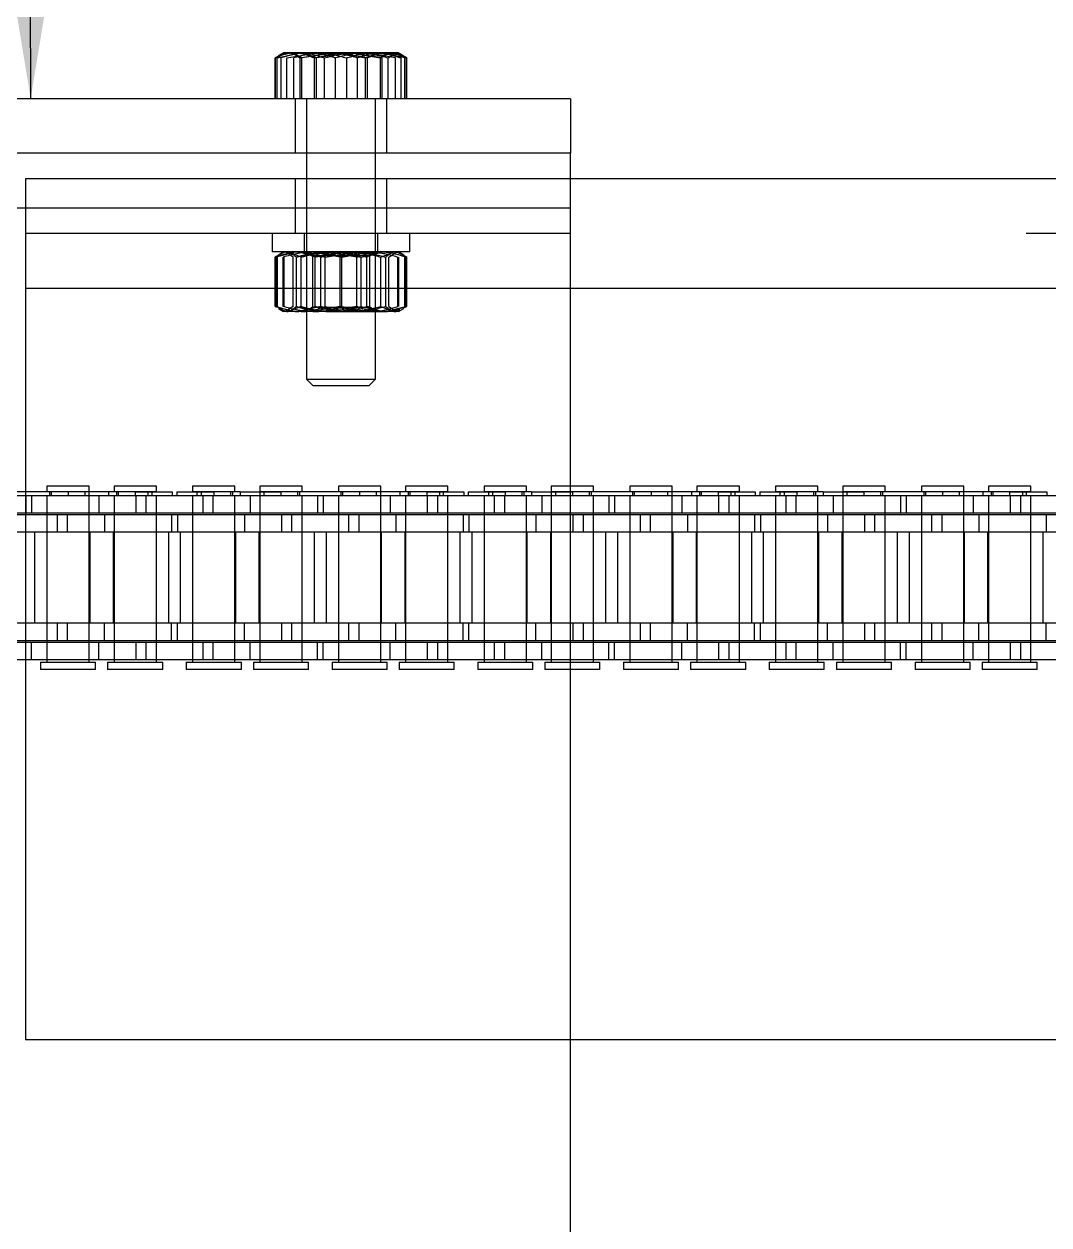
# Model space of a CAD drawing. Header units: metres. Extents: x 0 to 21025, y 0 to 14850.
# Drawn here: x 5540.4 to 5629.7, y 9245 to 9349.7 of the extents above; entities that cross this region are included whole.
import ezdxf

# ---------------------------------------------------------------- set-up
doc = ezdxf.new("R2010")
doc.units = ezdxf.units.M
doc.header["$LTSCALE"] = 25
doc.linetypes.add('HIDDEN2', pattern=[4.7625, 3.175, -1.5875])
for name, color, linetype in [('SDM', 7, 'Continuous'), ('SL4', 4, 'Continuous'), ('ST1', 7, 'HIDDEN2')]:
    doc.layers.add(name, color=color, linetype=linetype)
doc.styles.add('ROMANS', font='ROMANS.SHX')
doc.dimstyles.new('25___1-25', dxfattribs={"dimscale": 25, "dimtxt": 2.5, "dimasz": 2, "dimexe": 1.5, "dimexo": 1, "dimgap": 0.5, "dimtad": 1, "dimzin": 12, "dimtxsty": 'ROMANS', "dimcen": 0, "dimclrd": 256, "dimclre": 256, "dimclrt": 3, "dimazin": 3, "dimtfac": 1, "dimtmove": 0, "dimatfit": 0, "dimfxl": 1, "dimlwd": -1, "dimlwe": -1, "dimarcsym": 0})

msp = doc.modelspace()

# ---------------------------------------------------------------- linework, layer by layer
at = {"layer": 'SL4'}
for p, q in [((5562.45, 9346.699), (5564.507, 9347.146)), ((5562.811, 9347.029), (5562.59, 9346.901)), ((5563.014, 9347.146), (5562.811, 9347.029)), ((5564.507, 9347.146), (5563.014, 9347.146)), ((5569.347, 9347.146), (5564.507, 9347.146)), ((5572.854, 9347.146), (5569.347, 9347.146)), ((5572.13, 9346.699), (5572.854, 9347.146)), ((5573.014, 9347.146), (5572.854, 9347.146)), ((5573.217, 9347.029), (5573.014, 9347.146)), ((5562.277, 9343.146), (5562.277, 9346.699)), ((5562.3, 9343.146), (5562.3, 9346.699)), ((5562.849, 9346.963), (5562.45, 9346.699)), ((5562.45, 9343.146), (5562.45, 9346.699)), ((5566.565, 9343.146), (5566.565, 9346.699)), ((5572.13, 9343.146), (5572.13, 9346.699)), ((5573.579, 9343.146), (5573.579, 9346.699)), ((5573.728, 9343.146), (5573.728, 9346.699)), ((5573.751, 9343.146), (5573.751, 9346.699)), ((5588.014, 9343.146), (5488.014, 9343.146)), ((5588.014, 9343.146), (5588.014, 9338.384)), ((5588.014, 9338.384), (5488.014, 9338.384)), ((5565.014, 9338.384), (5565.014, 9336.149)), ((5571.014, 9336.149), (5571.014, 9338.384)), ((5588.014, 9336.149), (5588.014, 9338.384)), ((6490.517, 9336.149), (5540.514, 9336.149)), ((5540.514, 9336.149), (5540.514, 9326.624)), ((5535.514, 9333.621), (5540.514, 9333.621)), ((5540.514, 9326.624), (5540.514, 9261.149)), ((5540.514, 9326.624), (6330.277, 9326.624)), ((5540.552, 9308.541), (5535.532, 9308.541)), ((5540.514, 9308.873), (5537.377, 9308.873)), ((5540.552, 9307.021), (5535.514, 9307.021)), ((5540.514, 9306.869), (5535.514, 9306.869)), ((5540.514, 9305.349), (5535.514, 9305.349)), ((5540.514, 9297.419), (5535.514, 9297.419)), ((5540.514, 9295.899), (5535.514, 9295.899)), ((5540.552, 9295.747), (5535.514, 9295.747)), ((5540.552, 9294.227), (5535.514, 9294.227)), ((5540.514, 9261.149), (6209.329, 9261.149)), ((5588.014, 9121.619), (5588.014, 9261.149))]:
    msp.add_line(p, q, dxfattribs=at)
for points, knots in [([(5564.507, 9347.146), (5564.556, 9347.146), (5565.251, 9347.139), (5565.932, 9346.911), (5566.565, 9346.699)], [0, 0, 0, 0, 0.0702006, 1, 1, 1, 1]), ([(5566.565, 9346.699), (5567.27, 9346.882), (5568.188, 9347.12), (5569.129, 9347.141), (5569.347, 9347.146)], [0, 0, 0, 0, 0.7681507, 1, 1, 1, 1]), ([(5569.347, 9347.146), (5570.091, 9347.09), (5571.033, 9347.018), (5571.938, 9346.755), (5572.13, 9346.699)], [0, 0, 0, 0, 0.7889992, 1, 1, 1, 1]), ([(5572.854, 9347.146), (5572.871, 9347.146), (5573.116, 9347.139), (5573.356, 9346.911), (5573.579, 9346.699)], [0, 0, 0, 0, 0.0702006, 1, 1, 1, 1])]:
    msp.add_open_spline(points, degree=3, knots=knots, dxfattribs=at)
at = {"layer": 'ST1'}
for p, q in [((5563.279, 9346.699), (5565.894, 9347.146)), ((5564.443, 9346.699), (5567.3, 9347.146)), ((5566.726, 9347.056), (5564.585, 9346.699)), ((5565.706, 9346.699), (5568.073, 9347.068)), ((5570.322, 9346.699), (5567.955, 9347.068)), ((5571.586, 9346.699), (5568.728, 9347.146)), ((5569.302, 9347.056), (5571.443, 9346.699)), ((5572.749, 9346.699), (5570.135, 9347.146)), ((5573.579, 9346.699), (5571.521, 9347.146)), ((5572.373, 9347.059), (5572.037, 9347.146)), ((5572.996, 9347.146), (5573.014, 9347.146)), ((5573.438, 9346.901), (5573.217, 9347.029)), ((5562.577, 9346.842), (5562.277, 9346.699)), ((5562.277, 9346.699), (5562.426, 9346.738)), ((5562.3, 9346.699), (5562.628, 9346.836)), ((5562.59, 9346.901), (5562.559, 9346.884)), ((5562.786, 9343.146), (5562.786, 9346.699)), ((5563.279, 9343.146), (5563.279, 9346.699)), ((5563.899, 9343.146), (5563.899, 9346.699)), ((5564.443, 9343.146), (5564.443, 9346.699)), ((5564.585, 9343.146), (5564.585, 9346.699)), ((5565.706, 9343.146), (5565.706, 9346.699)), ((5565.871, 9343.146), (5565.871, 9346.699)), ((5567.52, 9343.146), (5567.52, 9346.699)), ((5568.508, 9343.146), (5568.508, 9346.699)), ((5569.463, 9343.146), (5569.463, 9346.699)), ((5570.157, 9343.146), (5570.157, 9346.699)), ((5570.322, 9343.146), (5570.322, 9346.699)), ((5571.443, 9343.146), (5571.443, 9346.699)), ((5571.586, 9343.146), (5571.586, 9346.699)), ((5572.749, 9343.146), (5572.749, 9346.699)), ((5573.243, 9343.146), (5573.243, 9346.699)), ((5573.728, 9346.699), (5573.4, 9346.836)), ((5573.469, 9346.884), (5573.438, 9346.901)), ((5564.014, 9343.146), (5564.014, 9338.384)), ((5565.014, 9343.146), (5565.014, 9338.384)), ((5571.014, 9338.384), (5571.014, 9343.146)), ((5572.014, 9338.384), (5572.014, 9343.146)), ((5564.014, 9336.149), (5564.014, 9331.386)), ((5565.014, 9336.149), (5565.014, 9318.701)), ((5571.014, 9318.701), (5571.014, 9336.149)), ((5572.014, 9331.386), (5572.014, 9336.149)), ((5588.014, 9333.621), (5588.014, 9336.149)), ((5488.014, 9333.621), (5588.014, 9333.621)), ((5540.514, 9333.621), (5588.014, 9333.621)), ((5588.014, 9261.149), (5588.014, 9333.621)), ((6540.514, 9331.386), (5540.514, 9331.386)), ((5562.014, 9331.386), (5562.014, 9329.786)), ((5564.814, 9331.386), (5564.814, 9329.786)), ((5571.214, 9329.786), (5571.214, 9331.386)), ((5574.014, 9329.786), (5574.014, 9331.386)), ((5569.614, 9329.786), (5562.014, 9329.786)), ((5562.284, 9329.339), (5564.024, 9329.786)), ((5562.284, 9325.033), (5562.284, 9329.339)), ((5562.375, 9325.033), (5562.375, 9329.339)), ((5562.467, 9325.033), (5562.467, 9329.339)), ((5563.014, 9329.786), (5562.553, 9329.52)), ((5562.977, 9325.033), (5562.977, 9329.339)), ((5563.052, 9325.033), (5563.052, 9329.339)), ((5563.855, 9329.339), (5563.161, 9329.786)), ((5564.535, 9329.339), (5563.41, 9329.786)), ((5563.855, 9325.033), (5563.855, 9329.339)), ((5564.122, 9325.033), (5564.122, 9329.339)), ((5566.267, 9329.339), (5564.321, 9329.786)), ((5564.535, 9325.033), (5564.535, 9329.339)), ((5565.014, 9329.786), (5565.514, 9329.436)), ((5567.94, 9329.339), (5565.459, 9329.786)), ((5567.707, 9329.436), (5565.514, 9329.436)), ((5565.514, 9329.436), (5565.514, 9324.962)), ((5565.764, 9325.033), (5565.764, 9329.339)), ((5566.267, 9325.033), (5566.267, 9329.339)), ((5566.626, 9329.339), (5569.399, 9329.786)), ((5566.626, 9325.033), (5566.626, 9329.339)), ((5569.403, 9329.339), (5566.629, 9329.786)), ((5570.514, 9329.436), (5567.707, 9329.436)), ((5567.94, 9325.033), (5567.94, 9329.339)), ((5568.088, 9329.339), (5570.57, 9329.786)), ((5568.088, 9325.033), (5568.088, 9329.339)), ((5569.403, 9325.033), (5569.403, 9329.339)), ((5574.014, 9329.786), (5569.614, 9329.786)), ((5569.761, 9329.339), (5571.707, 9329.786)), ((5569.761, 9325.033), (5569.761, 9329.339)), ((5570.265, 9325.033), (5570.265, 9329.339)), ((5570.514, 9329.436), (5571.014, 9329.786)), ((5570.514, 9324.962), (5570.514, 9329.436)), ((5571.493, 9329.339), (5572.619, 9329.786)), ((5571.493, 9325.033), (5571.493, 9329.339)), ((5571.906, 9325.033), (5571.906, 9329.339)), ((5573.744, 9329.339), (5572.004, 9329.786)), ((5572.173, 9329.339), (5572.867, 9329.786)), ((5572.173, 9325.033), (5572.173, 9329.339)), ((5572.977, 9325.033), (5572.977, 9329.339)), ((5573.476, 9329.52), (5573.014, 9329.786)), ((5573.051, 9325.033), (5573.051, 9329.339)), ((5573.562, 9325.033), (5573.562, 9329.339)), ((5573.653, 9325.033), (5573.653, 9329.339)), ((5573.744, 9325.033), (5573.744, 9329.339)), ((5540.514, 9326.624), (6330.277, 9326.624)), ((5562.284, 9325.033), (5564.024, 9324.586)), ((5563.855, 9325.033), (5563.161, 9324.586)), ((5564.535, 9325.033), (5563.41, 9324.586)), ((5566.267, 9325.033), (5564.321, 9324.586)), ((5567.94, 9325.033), (5565.459, 9324.586)), ((5566.626, 9325.033), (5569.399, 9324.586)), ((5569.403, 9325.033), (5566.629, 9324.586)), ((5568.088, 9325.033), (5570.57, 9324.586)), ((5569.761, 9325.033), (5571.707, 9324.586)), ((5571.493, 9325.033), (5572.619, 9324.586)), ((5573.744, 9325.033), (5572.004, 9324.586)), ((5572.173, 9325.033), (5572.867, 9324.586)), ((5573.445, 9324.906), (5573.744, 9325.033)), ((5562.553, 9324.853), (5563.014, 9324.586)), ((5563.41, 9324.586), (5563.014, 9324.586)), ((5567.4, 9324.586), (5563.41, 9324.586)), ((5565.514, 9324.962), (5565.014, 9324.611)), ((5565.014, 9324.611), (5567.646, 9324.611)), ((5565.014, 9324.611), (5565.014, 9324.586)), ((5565.514, 9324.962), (5570.514, 9324.962)), ((5567.4, 9324.586), (5572.004, 9324.586)), ((5567.646, 9324.611), (5571.014, 9324.611)), ((5571.014, 9324.611), (5570.514, 9324.962)), ((5571.014, 9324.586), (5571.014, 9324.611)), ((5573.014, 9324.586), (5572.004, 9324.586)), ((5573.014, 9324.586), (5573.476, 9324.853)), ((5565.014, 9318.701), (5571.014, 9318.701)), ((5565.014, 9318.701), (5565.569, 9318.146)), ((5565.569, 9318.146), (5570.46, 9318.146)), ((5570.46, 9318.146), (5571.014, 9318.701)), ((5546.074, 9309.384), (5542.384, 9309.384)), ((5542.384, 9309.384), (5542.384, 9308.91)), ((5546.074, 9308.91), (5546.074, 9309.384)), ((5551.922, 9309.384), (5548.232, 9309.384)), ((5548.232, 9309.384), (5548.232, 9308.91)), ((5551.922, 9308.91), (5551.922, 9309.384)), ((5558.774, 9309.384), (5555.084, 9309.384)), ((5555.084, 9309.384), (5555.084, 9308.91)), ((5558.774, 9308.91), (5558.774, 9309.384)), ((5564.622, 9309.384), (5560.932, 9309.384)), ((5560.932, 9309.384), (5560.932, 9308.91)), ((5564.622, 9308.91), (5564.622, 9309.384)), ((5571.474, 9309.384), (5567.784, 9309.384)), ((5567.784, 9309.384), (5567.784, 9308.91)), ((5571.474, 9308.91), (5571.474, 9309.384)), ((5577.322, 9309.384), (5573.632, 9309.384)), ((5573.632, 9309.384), (5573.632, 9308.91)), ((5577.322, 9308.91), (5577.322, 9309.384)), ((5584.174, 9309.384), (5580.484, 9309.384)), ((5580.484, 9309.384), (5580.484, 9308.91)), ((5584.174, 9308.91), (5584.174, 9309.384)), ((5590.022, 9309.384), (5586.332, 9309.384)), ((5586.332, 9309.384), (5586.332, 9308.91)), ((5590.022, 9308.91), (5590.022, 9309.384)), ((5596.874, 9309.384), (5593.184, 9309.384)), ((5593.184, 9309.384), (5593.184, 9308.91)), ((5596.874, 9308.91), (5596.874, 9309.384)), ((5602.722, 9309.384), (5599.032, 9309.384)), ((5599.032, 9309.384), (5599.032, 9308.91)), ((5602.722, 9308.91), (5602.722, 9309.384)), ((5609.574, 9309.384), (5605.884, 9309.384)), ((5605.884, 9309.384), (5605.884, 9308.91)), ((5609.574, 9308.91), (5609.574, 9309.384)), ((5615.422, 9309.384), (5611.732, 9309.384)), ((5611.732, 9309.384), (5611.732, 9308.91)), ((5615.422, 9308.91), (5615.422, 9309.384)), ((5622.274, 9309.384), (5618.584, 9309.384)), ((5618.584, 9309.384), (5618.584, 9308.91)), ((5622.274, 9308.91), (5622.274, 9309.384)), ((5628.122, 9309.384), (5624.432, 9309.384)), ((5624.432, 9309.384), (5624.432, 9308.91)), ((5628.122, 9308.91), (5628.122, 9309.384)), ((5550.077, 9308.873), (5540.514, 9308.873)), ((5540.552, 9308.541), (5540.552, 9307.021)), ((5546.902, 9308.541), (5540.552, 9308.541)), ((5541.054, 9308.541), (5541.054, 9307.021)), ((5542.384, 9308.91), (5546.074, 9308.91)), ((5542.384, 9308.541), (5542.384, 9307.021)), ((5542.384, 9308.541), (5542.384, 9294.042)), ((5542.61, 9308.873), (5542.61, 9308.541)), ((5542.753, 9308.91), (5542.753, 9308.541)), ((5544.229, 9308.873), (5544.229, 9308.541)), ((5545.705, 9308.541), (5545.705, 9308.91)), ((5546.074, 9307.021), (5546.074, 9308.873)), ((5546.074, 9294.042), (5546.074, 9308.541)), ((5546.902, 9308.541), (5546.902, 9307.021)), ((5555.997, 9308.541), (5546.902, 9308.541)), ((5547.781, 9308.541), (5547.781, 9308.873)), ((5548.232, 9308.91), (5551.922, 9308.91)), ((5548.232, 9308.541), (5548.232, 9307.021)), ((5548.232, 9308.541), (5548.232, 9294.042)), ((5548.458, 9308.873), (5548.458, 9308.541)), ((5548.601, 9308.91), (5548.601, 9308.541)), ((5550.077, 9308.873), (5550.077, 9308.541)), ((5550.077, 9308.873), (5553.308, 9308.873)), ((5550.149, 9307.021), (5550.149, 9308.541)), ((5551.009, 9308.541), (5551.009, 9307.021)), ((5551.184, 9308.873), (5551.184, 9308.541)), ((5551.553, 9308.541), (5551.553, 9308.91)), ((5551.922, 9307.021), (5551.922, 9308.541)), ((5551.922, 9294.042), (5551.922, 9308.541)), ((5553.308, 9308.873), (5553.308, 9308.541)), ((5553.698, 9308.873), (5553.698, 9308.541)), ((5553.698, 9308.873), (5556.929, 9308.873)), ((5555.084, 9308.91), (5558.774, 9308.91)), ((5555.084, 9308.541), (5555.084, 9307.021)), ((5555.084, 9308.541), (5555.084, 9294.042)), ((5555.453, 9308.91), (5555.453, 9308.541)), ((5555.822, 9308.873), (5555.822, 9308.541)), ((5556.857, 9308.541), (5555.997, 9308.541)), ((5555.997, 9307.021), (5555.997, 9308.541)), ((5565.952, 9308.541), (5556.857, 9308.541)), ((5556.857, 9308.541), (5556.857, 9307.021)), ((5556.929, 9308.873), (5556.929, 9308.541)), ((5559.225, 9308.873), (5556.929, 9308.873)), ((5558.405, 9308.541), (5558.405, 9308.91)), ((5558.548, 9308.873), (5558.548, 9308.541)), ((5558.774, 9307.021), (5558.774, 9308.541)), ((5558.774, 9294.042), (5558.774, 9308.541)), ((5559.225, 9308.873), (5562.777, 9308.873)), ((5559.225, 9308.873), (5559.225, 9308.541)), ((5560.104, 9308.541), (5560.104, 9307.021)), ((5560.932, 9308.91), (5564.622, 9308.91)), ((5560.932, 9308.873), (5560.932, 9307.021)), ((5560.932, 9308.541), (5560.932, 9294.042)), ((5561.301, 9308.91), (5561.301, 9308.541)), ((5562.777, 9308.873), (5562.777, 9308.541)), ((5575.477, 9308.873), (5562.777, 9308.873)), ((5564.253, 9308.541), (5564.253, 9308.91)), ((5564.396, 9308.873), (5564.396, 9308.541)), ((5564.622, 9307.021), (5564.622, 9308.541)), ((5564.622, 9294.042), (5564.622, 9308.541)), ((5565.952, 9308.541), (5565.952, 9307.021)), ((5572.302, 9308.541), (5565.952, 9308.541)), ((5566.454, 9308.541), (5566.454, 9307.021)), ((5567.784, 9308.91), (5571.474, 9308.91)), ((5567.784, 9308.541), (5567.784, 9307.021)), ((5567.784, 9308.541), (5567.784, 9294.042)), ((5568.01, 9308.873), (5568.01, 9308.541)), ((5568.153, 9308.91), (5568.153, 9308.541)), ((5569.629, 9308.873), (5569.629, 9308.541)), ((5571.105, 9308.541), (5571.105, 9308.91)), ((5571.474, 9307.021), (5571.474, 9308.873)), ((5571.474, 9294.042), (5571.474, 9308.541)), ((5572.302, 9308.541), (5572.302, 9307.021)), ((5581.397, 9308.541), (5572.302, 9308.541)), ((5573.181, 9308.541), (5573.181, 9308.873)), ((5573.632, 9308.91), (5577.322, 9308.91)), ((5573.632, 9308.541), (5573.632, 9307.021)), ((5573.632, 9308.541), (5573.632, 9294.042)), ((5573.858, 9308.873), (5573.858, 9308.541)), ((5574.001, 9308.91), (5574.001, 9308.541)), ((5575.477, 9308.873), (5575.477, 9308.541)), ((5575.477, 9308.873), (5578.708, 9308.873)), ((5575.549, 9307.021), (5575.549, 9308.541)), ((5576.409, 9308.541), (5576.409, 9307.021)), ((5576.584, 9308.873), (5576.584, 9308.541)), ((5576.953, 9308.541), (5576.953, 9308.91)), ((5577.322, 9307.021), (5577.322, 9308.541)), ((5577.322, 9294.042), (5577.322, 9308.541)), ((5578.708, 9308.873), (5578.708, 9308.541)), ((5579.098, 9308.873), (5579.098, 9308.541)), ((5579.098, 9308.873), (5582.329, 9308.873)), ((5580.484, 9308.91), (5584.174, 9308.91)), ((5580.484, 9308.541), (5580.484, 9307.021)), ((5580.484, 9308.541), (5580.484, 9294.042)), ((5580.853, 9308.91), (5580.853, 9308.541)), ((5581.222, 9308.873), (5581.222, 9308.541)), ((5582.257, 9308.541), (5581.397, 9308.541)), ((5581.397, 9307.021), (5581.397, 9308.541)), ((5591.352, 9308.541), (5582.257, 9308.541)), ((5582.257, 9308.541), (5582.257, 9307.021)), ((5582.329, 9308.873), (5582.329, 9308.541)), ((5584.625, 9308.873), (5582.329, 9308.873)), ((5583.805, 9308.541), (5583.805, 9308.91)), ((5583.948, 9308.873), (5583.948, 9308.541)), ((5584.174, 9307.021), (5584.174, 9308.541)), ((5584.174, 9294.042), (5584.174, 9308.541)), ((5584.625, 9308.873), (5588.177, 9308.873)), ((5584.625, 9308.873), (5584.625, 9308.541)), ((5585.504, 9308.541), (5585.504, 9307.021)), ((5586.332, 9308.91), (5590.022, 9308.91)), ((5586.332, 9308.873), (5586.332, 9307.021)), ((5586.332, 9308.541), (5586.332, 9294.042)), ((5586.701, 9308.91), (5586.701, 9308.541)), ((5588.177, 9308.873), (5588.177, 9308.541)), ((5600.877, 9308.873), (5588.177, 9308.873)), ((5589.653, 9308.541), (5589.653, 9308.91)), ((5589.796, 9308.873), (5589.796, 9308.541)), ((5590.022, 9307.021), (5590.022, 9308.541)), ((5590.022, 9294.042), (5590.022, 9308.541)), ((5591.352, 9308.541), (5591.352, 9307.021)), ((5597.702, 9308.541), (5591.352, 9308.541)), ((5591.854, 9308.541), (5591.854, 9307.021)), ((5593.184, 9308.91), (5596.874, 9308.91)), ((5593.184, 9308.541), (5593.184, 9307.021)), ((5593.184, 9308.541), (5593.184, 9294.042)), ((5593.41, 9308.873), (5593.41, 9308.541)), ((5593.553, 9308.91), (5593.553, 9308.541)), ((5595.029, 9308.873), (5595.029, 9308.541)), ((5596.505, 9308.541), (5596.505, 9308.91)), ((5596.874, 9307.021), (5596.874, 9308.873)), ((5596.874, 9294.042), (5596.874, 9308.541)), ((5597.702, 9308.541), (5597.702, 9307.021)), ((5606.797, 9308.541), (5597.702, 9308.541)), ((5598.581, 9308.541), (5598.581, 9308.873)), ((5599.032, 9308.91), (5602.722, 9308.91)), ((5599.032, 9308.541), (5599.032, 9307.021)), ((5599.032, 9308.541), (5599.032, 9294.042)), ((5599.258, 9308.873), (5599.258, 9308.541)), ((5599.401, 9308.91), (5599.401, 9308.541)), ((5600.877, 9308.873), (5600.877, 9308.541)), ((5600.877, 9308.873), (5604.107, 9308.873)), ((5600.949, 9307.021), (5600.949, 9308.541)), ((5601.809, 9308.541), (5601.809, 9307.021)), ((5601.984, 9308.873), (5601.984, 9308.541)), ((5602.353, 9308.541), (5602.353, 9308.91)), ((5602.722, 9307.021), (5602.722, 9308.541)), ((5602.722, 9294.042), (5602.722, 9308.541)), ((5604.107, 9308.873), (5604.107, 9308.541)), ((5604.498, 9308.873), (5604.498, 9308.541)), ((5604.498, 9308.873), (5607.729, 9308.873)), ((5605.884, 9308.91), (5609.574, 9308.91)), ((5605.884, 9308.541), (5605.884, 9307.021)), ((5605.884, 9308.541), (5605.884, 9294.042)), ((5606.253, 9308.91), (5606.253, 9308.541)), ((5606.622, 9308.873), (5606.622, 9308.541)), ((5607.657, 9308.541), (5606.797, 9308.541)), ((5606.797, 9307.021), (5606.797, 9308.541)), ((5616.752, 9308.541), (5607.657, 9308.541)), ((5607.657, 9308.541), (5607.657, 9307.021)), ((5607.729, 9308.873), (5607.729, 9308.541)), ((5610.025, 9308.873), (5607.729, 9308.873)), ((5609.205, 9308.541), (5609.205, 9308.91)), ((5609.348, 9308.873), (5609.348, 9308.541)), ((5609.574, 9307.021), (5609.574, 9308.541)), ((5609.574, 9294.042), (5609.574, 9308.541)), ((5610.025, 9308.873), (5613.577, 9308.873)), ((5610.025, 9308.873), (5610.025, 9308.541)), ((5610.904, 9308.541), (5610.904, 9307.021)), ((5611.732, 9308.91), (5615.422, 9308.91)), ((5611.732, 9308.873), (5611.732, 9307.021)), ((5611.732, 9308.541), (5611.732, 9294.042)), ((5612.101, 9308.91), (5612.101, 9308.541)), ((5613.577, 9308.873), (5613.577, 9308.541)), ((5626.277, 9308.873), (5613.577, 9308.873)), ((5615.053, 9308.541), (5615.053, 9308.91)), ((5615.196, 9308.873), (5615.196, 9308.541)), ((5615.422, 9307.021), (5615.422, 9308.541)), ((5615.422, 9294.042), (5615.422, 9308.541)), ((5616.752, 9308.541), (5616.752, 9307.021)), ((5623.102, 9308.541), (5616.752, 9308.541)), ((5617.254, 9308.541), (5617.254, 9307.021)), ((5618.584, 9308.91), (5622.274, 9308.91)), ((5618.584, 9308.541), (5618.584, 9307.021)), ((5618.584, 9308.541), (5618.584, 9294.042)), ((5618.81, 9308.873), (5618.81, 9308.541)), ((5618.953, 9308.91), (5618.953, 9308.541)), ((5620.429, 9308.873), (5620.429, 9308.541)), ((5621.905, 9308.541), (5621.905, 9308.91)), ((5622.274, 9307.021), (5622.274, 9308.873)), ((5622.274, 9294.042), (5622.274, 9308.541)), ((5623.102, 9308.541), (5623.102, 9307.021)), ((5632.197, 9308.541), (5623.102, 9308.541)), ((5623.981, 9308.541), (5623.981, 9308.873)), ((5624.432, 9308.91), (5628.122, 9308.91)), ((5624.432, 9308.541), (5624.432, 9307.021)), ((5624.432, 9308.541), (5624.432, 9294.042)), ((5624.658, 9308.873), (5624.658, 9308.541)), ((5624.801, 9308.91), (5624.801, 9308.541)), ((5626.277, 9308.873), (5626.277, 9308.541)), ((5626.277, 9308.873), (5629.507, 9308.873)), ((5626.349, 9307.021), (5626.349, 9308.541)), ((5627.209, 9308.541), (5627.209, 9307.021)), ((5627.384, 9308.873), (5627.384, 9308.541)), ((5627.753, 9308.541), (5627.753, 9308.91)), ((5628.122, 9307.021), (5628.122, 9308.541)), ((5628.122, 9294.042), (5628.122, 9308.541)), ((5629.507, 9308.873), (5629.507, 9308.541)), ((5543.297, 9306.869), (5540.514, 9306.869)), ((5546.902, 9307.021), (5540.552, 9307.021)), ((5542.384, 9306.869), (5542.384, 9305.349)), ((5544.157, 9306.869), (5543.297, 9306.869)), ((5543.297, 9305.349), (5543.297, 9306.869)), ((5553.252, 9306.869), (5544.157, 9306.869)), ((5544.157, 9306.869), (5544.157, 9305.349)), ((5546.074, 9305.349), (5546.074, 9306.869)), ((5555.997, 9307.021), (5546.902, 9307.021)), ((5547.404, 9306.869), (5547.404, 9305.349)), ((5548.232, 9306.869), (5548.232, 9305.349)), ((5551.922, 9305.349), (5551.922, 9306.869)), ((5553.252, 9306.869), (5553.252, 9305.349)), ((5559.602, 9306.869), (5553.252, 9306.869)), ((5553.754, 9306.869), (5553.754, 9305.349)), ((5555.084, 9306.869), (5555.084, 9305.349)), ((5556.857, 9307.021), (5555.997, 9307.021)), ((5565.952, 9307.021), (5556.857, 9307.021)), ((5558.774, 9305.349), (5558.774, 9306.869)), ((5559.602, 9306.869), (5559.602, 9305.349)), ((5568.697, 9306.869), (5559.602, 9306.869)), ((5560.932, 9306.869), (5560.932, 9305.349)), ((5562.849, 9305.349), (5562.849, 9306.869)), ((5563.709, 9306.869), (5563.709, 9305.349)), ((5564.622, 9305.349), (5564.622, 9306.869)), ((5572.302, 9307.021), (5565.952, 9307.021)), ((5567.784, 9306.869), (5567.784, 9305.349)), ((5569.557, 9306.869), (5568.697, 9306.869)), ((5568.697, 9305.349), (5568.697, 9306.869)), ((5578.652, 9306.869), (5569.557, 9306.869)), ((5569.557, 9306.869), (5569.557, 9305.349)), ((5571.474, 9305.349), (5571.474, 9306.869)), ((5581.397, 9307.021), (5572.302, 9307.021)), ((5572.804, 9306.869), (5572.804, 9305.349)), ((5573.632, 9306.869), (5573.632, 9305.349)), ((5577.322, 9305.349), (5577.322, 9306.869)), ((5578.652, 9306.869), (5578.652, 9305.349)), ((5585.002, 9306.869), (5578.652, 9306.869)), ((5579.154, 9306.869), (5579.154, 9305.349)), ((5580.484, 9306.869), (5580.484, 9305.349)), ((5582.257, 9307.021), (5581.397, 9307.021)), ((5591.352, 9307.021), (5582.257, 9307.021)), ((5584.174, 9305.349), (5584.174, 9306.869)), ((5585.002, 9306.869), (5585.002, 9305.349)), ((5594.097, 9306.869), (5585.002, 9306.869)), ((5586.332, 9306.869), (5586.332, 9305.349)), ((5588.249, 9305.349), (5588.249, 9306.869)), ((5589.109, 9306.869), (5589.109, 9305.349)), ((5590.022, 9305.349), (5590.022, 9306.869)), ((5597.702, 9307.021), (5591.352, 9307.021)), ((5593.184, 9306.869), (5593.184, 9305.349)), ((5594.957, 9306.869), (5594.097, 9306.869)), ((5594.097, 9305.349), (5594.097, 9306.869)), ((5604.052, 9306.869), (5594.957, 9306.869)), ((5594.957, 9306.869), (5594.957, 9305.349)), ((5596.874, 9305.349), (5596.874, 9306.869)), ((5606.797, 9307.021), (5597.702, 9307.021)), ((5598.204, 9306.869), (5598.204, 9305.349)), ((5599.032, 9306.869), (5599.032, 9305.349)), ((5602.722, 9305.349), (5602.722, 9306.869)), ((5604.052, 9306.869), (5604.052, 9305.349)), ((5610.402, 9306.869), (5604.052, 9306.869)), ((5604.554, 9306.869), (5604.554, 9305.349)), ((5605.884, 9306.869), (5605.884, 9305.349)), ((5607.657, 9307.021), (5606.797, 9307.021)), ((5616.752, 9307.021), (5607.657, 9307.021)), ((5609.574, 9305.349), (5609.574, 9306.869)), ((5610.402, 9306.869), (5610.402, 9305.349)), ((5619.497, 9306.869), (5610.402, 9306.869)), ((5611.732, 9306.869), (5611.732, 9305.349)), ((5613.649, 9305.349), (5613.649, 9306.869)), ((5614.509, 9306.869), (5614.509, 9305.349)), ((5615.422, 9305.349), (5615.422, 9306.869)), ((5623.102, 9307.021), (5616.752, 9307.021)), ((5618.584, 9306.869), (5618.584, 9305.349)), ((5620.357, 9306.869), (5619.497, 9306.869)), ((5619.497, 9305.349), (5619.497, 9306.869)), ((5629.452, 9306.869), (5620.357, 9306.869)), ((5620.357, 9306.869), (5620.357, 9305.349)), ((5622.274, 9305.349), (5622.274, 9306.869)), ((5632.197, 9307.021), (5623.102, 9307.021)), ((5623.604, 9306.869), (5623.604, 9305.349)), ((5624.432, 9306.869), (5624.432, 9305.349)), ((5628.122, 9305.349), (5628.122, 9306.869)), ((5629.452, 9306.869), (5629.452, 9305.349)), ((5635.802, 9306.869), (5629.452, 9306.869)), ((5543.297, 9305.349), (5540.514, 9305.349)), ((5541.337, 9297.419), (5541.337, 9305.349)), ((5542.384, 9305.349), (5542.384, 9297.419)), ((5544.157, 9305.349), (5543.297, 9305.349)), ((5553.252, 9305.349), (5544.157, 9305.349)), ((5546.074, 9297.419), (5546.074, 9305.349)), ((5546.117, 9305.349), (5546.117, 9297.419)), ((5548.189, 9297.419), (5548.189, 9305.349)), ((5548.232, 9305.349), (5548.232, 9297.419)), ((5551.922, 9297.419), (5551.922, 9305.349)), ((5552.969, 9305.349), (5552.969, 9297.419)), ((5559.602, 9305.349), (5553.252, 9305.349)), ((5554.037, 9297.419), (5554.037, 9305.349)), ((5555.084, 9305.349), (5555.084, 9297.419)), ((5558.774, 9297.419), (5558.774, 9305.349)), ((5558.817, 9305.349), (5558.817, 9297.419)), ((5568.697, 9305.349), (5559.602, 9305.349)), ((5560.889, 9297.419), (5560.889, 9305.349)), ((5560.932, 9305.349), (5560.932, 9297.419)), ((5564.622, 9297.419), (5564.622, 9305.349)), ((5565.669, 9305.349), (5565.669, 9297.419)), ((5566.737, 9297.419), (5566.737, 9305.349)), ((5567.784, 9305.349), (5567.784, 9297.419)), ((5569.557, 9305.349), (5568.697, 9305.349)), ((5578.652, 9305.349), (5569.557, 9305.349)), ((5571.474, 9297.419), (5571.474, 9305.349)), ((5571.517, 9305.349), (5571.517, 9297.419)), ((5573.589, 9297.419), (5573.589, 9305.349)), ((5573.632, 9305.349), (5573.632, 9297.419)), ((5577.322, 9297.419), (5577.322, 9305.349)), ((5578.369, 9305.349), (5578.369, 9297.419)), ((5585.002, 9305.349), (5578.652, 9305.349)), ((5579.437, 9297.419), (5579.437, 9305.349)), ((5580.484, 9305.349), (5580.484, 9297.419)), ((5584.174, 9297.419), (5584.174, 9305.349)), ((5584.217, 9305.349), (5584.217, 9297.419)), ((5594.097, 9305.349), (5585.002, 9305.349)), ((5586.289, 9297.419), (5586.289, 9305.349)), ((5586.332, 9305.349), (5586.332, 9297.419)), ((5590.022, 9297.419), (5590.022, 9305.349)), ((5591.069, 9305.349), (5591.069, 9297.419)), ((5592.137, 9297.419), (5592.137, 9305.349)), ((5593.184, 9305.349), (5593.184, 9297.419)), ((5594.957, 9305.349), (5594.097, 9305.349)), ((5604.052, 9305.349), (5594.957, 9305.349)), ((5596.874, 9297.419), (5596.874, 9305.349)), ((5596.917, 9305.349), (5596.917, 9297.419)), ((5598.989, 9297.419), (5598.989, 9305.349)), ((5599.032, 9305.349), (5599.032, 9297.419)), ((5602.722, 9297.419), (5602.722, 9305.349)), ((5603.769, 9305.349), (5603.769, 9297.419)), ((5610.402, 9305.349), (5604.052, 9305.349)), ((5604.837, 9297.419), (5604.837, 9305.349)), ((5605.884, 9305.349), (5605.884, 9297.419)), ((5609.574, 9297.419), (5609.574, 9305.349)), ((5609.617, 9305.349), (5609.617, 9297.419)), ((5619.497, 9305.349), (5610.402, 9305.349)), ((5611.689, 9297.419), (5611.689, 9305.349)), ((5611.732, 9305.349), (5611.732, 9297.419)), ((5615.422, 9297.419), (5615.422, 9305.349)), ((5616.469, 9305.349), (5616.469, 9297.419)), ((5617.537, 9297.419), (5617.537, 9305.349)), ((5618.584, 9305.349), (5618.584, 9297.419)), ((5620.357, 9305.349), (5619.497, 9305.349)), ((5629.452, 9305.349), (5620.357, 9305.349)), ((5622.274, 9297.419), (5622.274, 9305.349)), ((5622.317, 9305.349), (5622.317, 9297.419)), ((5624.389, 9297.419), (5624.389, 9305.349)), ((5624.432, 9305.349), (5624.432, 9297.419)), ((5628.122, 9297.419), (5628.122, 9305.349)), ((5629.169, 9305.349), (5629.169, 9297.419)), ((5635.802, 9305.349), (5629.452, 9305.349)), ((5543.297, 9297.419), (5540.514, 9297.419)), ((5542.384, 9297.419), (5542.384, 9295.899)), ((5544.157, 9297.419), (5543.297, 9297.419)), ((5543.297, 9295.899), (5543.297, 9297.419)), ((5553.252, 9297.419), (5544.157, 9297.419)), ((5544.157, 9297.419), (5544.157, 9295.899)), ((5546.074, 9295.899), (5546.074, 9297.419)), ((5547.404, 9295.899), (5547.404, 9297.419)), ((5548.232, 9297.419), (5548.232, 9295.899)), ((5551.922, 9295.899), (5551.922, 9297.419)), ((5553.252, 9295.899), (5553.252, 9297.419)), ((5559.602, 9297.419), (5553.252, 9297.419)), ((5553.754, 9295.899), (5553.754, 9297.419)), ((5555.084, 9297.419), (5555.084, 9295.899)), ((5558.774, 9295.899), (5558.774, 9297.419)), ((5559.602, 9295.899), (5559.602, 9297.419)), ((5568.697, 9297.419), (5559.602, 9297.419)), ((5560.932, 9297.419), (5560.932, 9295.899)), ((5562.849, 9295.899), (5562.849, 9297.419)), ((5563.709, 9297.419), (5563.709, 9295.899)), ((5564.622, 9295.899), (5564.622, 9297.419)), ((5567.784, 9297.419), (5567.784, 9295.899)), ((5569.557, 9297.419), (5568.697, 9297.419)), ((5568.697, 9295.899), (5568.697, 9297.419)), ((5578.652, 9297.419), (5569.557, 9297.419)), ((5569.557, 9297.419), (5569.557, 9295.899)), ((5571.474, 9295.899), (5571.474, 9297.419)), ((5572.804, 9295.899), (5572.804, 9297.419)), ((5573.632, 9297.419), (5573.632, 9295.899)), ((5577.322, 9295.899), (5577.322, 9297.419)), ((5578.652, 9295.899), (5578.652, 9297.419)), ((5585.002, 9297.419), (5578.652, 9297.419)), ((5579.154, 9295.899), (5579.154, 9297.419)), ((5580.484, 9297.419), (5580.484, 9295.899)), ((5584.174, 9295.899), (5584.174, 9297.419)), ((5585.002, 9295.899), (5585.002, 9297.419)), ((5594.097, 9297.419), (5585.002, 9297.419)), ((5586.332, 9297.419), (5586.332, 9295.899)), ((5588.249, 9295.899), (5588.249, 9297.419)), ((5589.109, 9297.419), (5589.109, 9295.899)), ((5590.022, 9295.899), (5590.022, 9297.419)), ((5593.184, 9297.419), (5593.184, 9295.899)), ((5594.957, 9297.419), (5594.097, 9297.419)), ((5594.097, 9295.899), (5594.097, 9297.419)), ((5604.052, 9297.419), (5594.957, 9297.419)), ((5594.957, 9297.419), (5594.957, 9295.899)), ((5596.874, 9295.899), (5596.874, 9297.419)), ((5598.204, 9295.899), (5598.204, 9297.419)), ((5599.032, 9297.419), (5599.032, 9295.899)), ((5602.722, 9295.899), (5602.722, 9297.419)), ((5604.052, 9295.899), (5604.052, 9297.419)), ((5610.402, 9297.419), (5604.052, 9297.419)), ((5604.554, 9295.899), (5604.554, 9297.419)), ((5605.884, 9297.419), (5605.884, 9295.899)), ((5609.574, 9295.899), (5609.574, 9297.419)), ((5610.402, 9295.899), (5610.402, 9297.419)), ((5619.497, 9297.419), (5610.402, 9297.419)), ((5611.732, 9297.419), (5611.732, 9295.899)), ((5613.649, 9295.899), (5613.649, 9297.419)), ((5614.509, 9297.419), (5614.509, 9295.899)), ((5615.422, 9295.899), (5615.422, 9297.419)), ((5618.584, 9297.419), (5618.584, 9295.899)), ((5620.357, 9297.419), (5619.497, 9297.419)), ((5619.497, 9295.899), (5619.497, 9297.419)), ((5629.452, 9297.419), (5620.357, 9297.419)), ((5620.357, 9297.419), (5620.357, 9295.899)), ((5622.274, 9295.899), (5622.274, 9297.419)), ((5623.604, 9295.899), (5623.604, 9297.419)), ((5624.432, 9297.419), (5624.432, 9295.899)), ((5628.122, 9295.899), (5628.122, 9297.419)), ((5629.452, 9295.899), (5629.452, 9297.419)), ((5635.802, 9297.419), (5629.452, 9297.419)), ((5543.297, 9295.899), (5540.514, 9295.899)), ((5540.552, 9294.227), (5540.552, 9295.747)), ((5546.902, 9295.747), (5540.552, 9295.747)), ((5541.054, 9294.227), (5541.054, 9295.747)), ((5542.384, 9295.747), (5542.384, 9294.227)), ((5544.157, 9295.899), (5543.297, 9295.899)), ((5553.252, 9295.899), (5544.157, 9295.899)), ((5546.074, 9294.227), (5546.074, 9295.747)), ((5546.902, 9294.227), (5546.902, 9295.747)), ((5555.997, 9295.747), (5546.902, 9295.747)), ((5548.232, 9295.747), (5548.232, 9294.227)), ((5550.149, 9294.227), (5550.149, 9295.747)), ((5551.009, 9295.747), (5551.009, 9294.227)), ((5551.922, 9294.227), (5551.922, 9295.747)), ((5559.602, 9295.899), (5553.252, 9295.899)), ((5555.084, 9295.747), (5555.084, 9294.227)), ((5556.857, 9295.747), (5555.997, 9295.747)), ((5555.997, 9294.227), (5555.997, 9295.747)), ((5565.952, 9295.747), (5556.857, 9295.747)), ((5556.857, 9295.747), (5556.857, 9294.227)), ((5558.774, 9294.227), (5558.774, 9295.747)), ((5568.697, 9295.899), (5559.602, 9295.899)), ((5560.104, 9294.227), (5560.104, 9295.747)), ((5560.932, 9295.747), (5560.932, 9294.227)), ((5564.622, 9294.227), (5564.622, 9295.747)), ((5565.952, 9294.227), (5565.952, 9295.747)), ((5572.302, 9295.747), (5565.952, 9295.747)), ((5566.454, 9294.227), (5566.454, 9295.747)), ((5567.784, 9295.747), (5567.784, 9294.227)), ((5569.557, 9295.899), (5568.697, 9295.899)), ((5578.652, 9295.899), (5569.557, 9295.899)), ((5571.474, 9294.227), (5571.474, 9295.747)), ((5572.302, 9294.227), (5572.302, 9295.747)), ((5581.397, 9295.747), (5572.302, 9295.747)), ((5573.632, 9295.747), (5573.632, 9294.227)), ((5575.549, 9294.227), (5575.549, 9295.747)), ((5576.409, 9295.747), (5576.409, 9294.227)), ((5577.322, 9294.227), (5577.322, 9295.747)), ((5585.002, 9295.899), (5578.652, 9295.899)), ((5580.484, 9295.747), (5580.484, 9294.227)), ((5582.257, 9295.747), (5581.397, 9295.747)), ((5581.397, 9294.227), (5581.397, 9295.747)), ((5591.352, 9295.747), (5582.257, 9295.747)), ((5582.257, 9295.747), (5582.257, 9294.227)), ((5584.174, 9294.227), (5584.174, 9295.747)), ((5594.097, 9295.899), (5585.002, 9295.899)), ((5585.504, 9294.227), (5585.504, 9295.747)), ((5586.332, 9295.747), (5586.332, 9294.227)), ((5590.022, 9294.227), (5590.022, 9295.747)), ((5591.352, 9294.227), (5591.352, 9295.747)), ((5597.702, 9295.747), (5591.352, 9295.747)), ((5591.854, 9294.227), (5591.854, 9295.747)), ((5593.184, 9295.747), (5593.184, 9294.227)), ((5594.957, 9295.899), (5594.097, 9295.899)), ((5604.052, 9295.899), (5594.957, 9295.899)), ((5596.874, 9294.227), (5596.874, 9295.747)), ((5597.702, 9294.227), (5597.702, 9295.747)), ((5606.797, 9295.747), (5597.702, 9295.747)), ((5599.032, 9295.747), (5599.032, 9294.227)), ((5600.949, 9294.227), (5600.949, 9295.747)), ((5601.809, 9295.747), (5601.809, 9294.227)), ((5602.722, 9294.227), (5602.722, 9295.747)), ((5610.402, 9295.899), (5604.052, 9295.899)), ((5605.884, 9295.747), (5605.884, 9294.227)), ((5607.657, 9295.747), (5606.797, 9295.747)), ((5606.797, 9294.227), (5606.797, 9295.747)), ((5616.752, 9295.747), (5607.657, 9295.747)), ((5607.657, 9295.747), (5607.657, 9294.227)), ((5609.574, 9294.227), (5609.574, 9295.747)), ((5619.497, 9295.899), (5610.402, 9295.899)), ((5610.904, 9294.227), (5610.904, 9295.747)), ((5611.732, 9295.747), (5611.732, 9294.227)), ((5615.422, 9294.227), (5615.422, 9295.747)), ((5616.752, 9294.227), (5616.752, 9295.747)), ((5623.102, 9295.747), (5616.752, 9295.747)), ((5617.254, 9294.227), (5617.254, 9295.747)), ((5618.584, 9295.747), (5618.584, 9294.227)), ((5620.357, 9295.899), (5619.497, 9295.899)), ((5629.452, 9295.899), (5620.357, 9295.899)), ((5622.274, 9294.227), (5622.274, 9295.747)), ((5623.102, 9294.227), (5623.102, 9295.747)), ((5632.197, 9295.747), (5623.102, 9295.747)), ((5624.432, 9295.747), (5624.432, 9294.227)), ((5626.349, 9294.227), (5626.349, 9295.747)), ((5627.209, 9295.747), (5627.209, 9294.227)), ((5628.122, 9294.227), (5628.122, 9295.747)), ((5635.802, 9295.899), (5629.452, 9295.899)), ((5546.902, 9294.227), (5540.552, 9294.227)), ((5541.83, 9294.042), (5546.627, 9294.042)), ((5541.83, 9294.042), (5541.83, 9293.384)), ((5546.627, 9293.384), (5546.627, 9294.042)), ((5555.997, 9294.227), (5546.902, 9294.227)), ((5547.678, 9294.042), (5552.475, 9294.042)), ((5547.678, 9294.042), (5547.678, 9293.384)), ((5552.475, 9293.384), (5552.475, 9294.042)), ((5554.53, 9294.042), (5559.327, 9294.042)), ((5554.53, 9294.042), (5554.53, 9293.384)), ((5556.857, 9294.227), (5555.997, 9294.227)), ((5565.952, 9294.227), (5556.857, 9294.227)), ((5559.327, 9293.384), (5559.327, 9294.042)), ((5560.378, 9294.042), (5565.175, 9294.042)), ((5560.378, 9294.042), (5560.378, 9293.384)), ((5565.175, 9293.384), (5565.175, 9294.042)), ((5572.302, 9294.227), (5565.952, 9294.227)), ((5567.23, 9294.042), (5572.027, 9294.042)), ((5567.23, 9294.042), (5567.23, 9293.384)), ((5572.027, 9293.384), (5572.027, 9294.042)), ((5581.397, 9294.227), (5572.302, 9294.227)), ((5573.078, 9294.042), (5577.875, 9294.042)), ((5573.078, 9294.042), (5573.078, 9293.384)), ((5577.875, 9293.384), (5577.875, 9294.042)), ((5579.93, 9294.042), (5584.727, 9294.042)), ((5579.93, 9294.042), (5579.93, 9293.384)), ((5582.257, 9294.227), (5581.397, 9294.227)), ((5591.352, 9294.227), (5582.257, 9294.227)), ((5584.727, 9293.384), (5584.727, 9294.042)), ((5585.778, 9294.042), (5590.575, 9294.042)), ((5585.778, 9294.042), (5585.778, 9293.384)), ((5590.575, 9293.384), (5590.575, 9294.042)), ((5597.702, 9294.227), (5591.352, 9294.227)), ((5592.63, 9294.042), (5597.427, 9294.042)), ((5592.63, 9294.042), (5592.63, 9293.384)), ((5597.427, 9293.384), (5597.427, 9294.042)), ((5606.797, 9294.227), (5597.702, 9294.227)), ((5598.478, 9294.042), (5603.275, 9294.042)), ((5598.478, 9294.042), (5598.478, 9293.384)), ((5603.275, 9293.384), (5603.275, 9294.042)), ((5605.33, 9294.042), (5610.127, 9294.042)), ((5605.33, 9294.042), (5605.33, 9293.384)), ((5607.657, 9294.227), (5606.797, 9294.227)), ((5616.752, 9294.227), (5607.657, 9294.227)), ((5610.127, 9293.384), (5610.127, 9294.042)), ((5611.178, 9294.042), (5615.975, 9294.042)), ((5611.178, 9294.042), (5611.178, 9293.384)), ((5615.975, 9293.384), (5615.975, 9294.042)), ((5623.102, 9294.227), (5616.752, 9294.227)), ((5618.03, 9294.042), (5622.827, 9294.042)), ((5618.03, 9294.042), (5618.03, 9293.384)), ((5622.827, 9293.384), (5622.827, 9294.042)), ((5632.197, 9294.227), (5623.102, 9294.227)), ((5623.878, 9294.042), (5628.675, 9294.042)), ((5623.878, 9294.042), (5623.878, 9293.384)), ((5628.675, 9293.384), (5628.675, 9294.042)), ((5546.627, 9293.384), (5541.83, 9293.384)), ((5552.475, 9293.384), (5547.678, 9293.384)), ((5559.327, 9293.384), (5554.53, 9293.384)), ((5565.175, 9293.384), (5560.378, 9293.384)), ((5572.027, 9293.384), (5567.23, 9293.384)), ((5577.875, 9293.384), (5573.078, 9293.384)), ((5584.727, 9293.384), (5579.93, 9293.384)), ((5590.575, 9293.384), (5585.778, 9293.384)), ((5597.427, 9293.384), (5592.63, 9293.384)), ((5603.275, 9293.384), (5598.478, 9293.384)), ((5610.127, 9293.384), (5605.33, 9293.384)), ((5615.975, 9293.384), (5611.178, 9293.384)), ((5622.827, 9293.384), (5618.03, 9293.384)), ((5628.675, 9293.384), (5623.878, 9293.384))]:
    msp.add_line(p, q, dxfattribs=at)
for points, knots in [([(5564.086, 9347.146), (5563.945, 9347.141), (5563.341, 9347.12), (5562.752, 9346.882), (5562.3, 9346.699)], [0, 0, 0, 0, 0.2318493, 1, 1, 1, 1]), ([(5565.153, 9347.146), (5564.967, 9347.141), (5564.166, 9347.12), (5563.385, 9346.882), (5562.786, 9346.699)], [0, 0, 0, 0, 0.2318493, 1, 1, 1, 1]), ([(5563.174, 9347.146), (5563.157, 9347.146), (5563.047, 9347.146), (5562.94, 9347.047), (5562.849, 9346.963)], [0, 0, 0, 0, 0.15668195, 1, 1, 1, 1]), ([(5563.431, 9347.146), (5563.34, 9347.146), (5563.16, 9347.145), (5562.984, 9347.044), (5562.896, 9346.994)], [0, 0, 0, 0, 0.5023667, 1, 1, 1, 1]), ([(5563.371, 9347.146), (5563.397, 9347.146), (5563.759, 9347.139), (5564.113, 9346.911), (5564.443, 9346.699)], [0, 0, 0, 0, 0.07020058, 1, 1, 1, 1]), ([(5564.585, 9346.699), (5564.506, 9346.755), (5564.13, 9347.018), (5563.739, 9347.09), (5563.431, 9347.146)], [0, 0, 0, 0, 0.21100076, 1, 1, 1, 1]), ([(5566.681, 9347.146), (5566.463, 9347.141), (5565.521, 9347.12), (5564.604, 9346.882), (5563.899, 9346.699)], [0, 0, 0, 0, 0.2318493, 1, 1, 1, 1]), ([(5563.992, 9347.146), (5564.032, 9347.146), (5564.611, 9347.139), (5565.179, 9346.911), (5565.706, 9346.699)], [0, 0, 0, 0, 0.0702006, 1, 1, 1, 1]), ([(5565.871, 9346.699), (5565.749, 9346.755), (5565.167, 9347.018), (5564.563, 9347.09), (5564.086, 9347.146)], [0, 0, 0, 0, 0.2110008, 1, 1, 1, 1]), ([(5567.52, 9346.699), (5567.358, 9346.755), (5566.587, 9347.018), (5565.785, 9347.09), (5565.153, 9347.146)], [0, 0, 0, 0, 0.2110008, 1, 1, 1, 1]), ([(5568.728, 9347.146), (5568.661, 9347.146), (5567.696, 9347.139), (5566.75, 9346.911), (5565.871, 9346.699)], [0, 0, 0, 0, 0.0702006, 1, 1, 1, 1]), ([(5565.894, 9347.146), (5565.956, 9347.146), (5566.839, 9347.139), (5567.704, 9346.911), (5568.508, 9346.699)], [0, 0, 0, 0, 0.0702006, 1, 1, 1, 1]), ([(5569.463, 9346.699), (5569.272, 9346.755), (5568.366, 9347.018), (5567.424, 9347.09), (5566.681, 9347.146)], [0, 0, 0, 0, 0.2110008, 1, 1, 1, 1]), ([(5567.3, 9347.146), (5567.368, 9347.146), (5568.332, 9347.139), (5569.278, 9346.911), (5570.157, 9346.699)], [0, 0, 0, 0, 0.0702006, 1, 1, 1, 1]), ([(5570.135, 9347.146), (5570.073, 9347.146), (5569.19, 9347.139), (5568.325, 9346.911), (5567.52, 9346.699)], [0, 0, 0, 0, 0.0702006, 1, 1, 1, 1]), ([(5568.508, 9346.699), (5569.108, 9346.882), (5569.889, 9347.12), (5570.69, 9347.141), (5570.875, 9347.146)], [0, 0, 0, 0, 0.7681507, 1, 1, 1, 1]), ([(5571.521, 9347.146), (5571.472, 9347.146), (5570.777, 9347.139), (5570.096, 9346.911), (5569.463, 9346.699)], [0, 0, 0, 0, 0.0702006, 1, 1, 1, 1]), ([(5570.157, 9346.699), (5570.609, 9346.882), (5571.198, 9347.12), (5571.803, 9347.141), (5571.943, 9347.146)], [0, 0, 0, 0, 0.7681507, 1, 1, 1, 1]), ([(5572.037, 9347.146), (5571.996, 9347.146), (5571.417, 9347.139), (5570.85, 9346.911), (5570.322, 9346.699)], [0, 0, 0, 0, 0.0702006, 1, 1, 1, 1]), ([(5570.875, 9347.146), (5571.508, 9347.09), (5572.309, 9347.018), (5573.08, 9346.755), (5573.243, 9346.699)], [0, 0, 0, 0, 0.7889992, 1, 1, 1, 1]), ([(5571.443, 9346.699), (5571.736, 9346.882), (5572.116, 9347.12), (5572.507, 9347.141), (5572.597, 9347.146)], [0, 0, 0, 0, 0.7681507, 1, 1, 1, 1]), ([(5571.943, 9347.146), (5572.42, 9347.09), (5573.024, 9347.018), (5573.606, 9346.755), (5573.728, 9346.699)], [0, 0, 0, 0, 0.7889992, 1, 1, 1, 1]), ([(5572.597, 9347.146), (5572.906, 9347.09), (5573.296, 9347.018), (5573.672, 9346.755), (5573.751, 9346.699)], [0, 0, 0, 0, 0.7889992, 1, 1, 1, 1]), ([(5563.41, 9329.786), (5563.383, 9329.786), (5563.003, 9329.779), (5562.631, 9329.551), (5562.284, 9329.339)], [0, 0, 0, 0, 0.0702006, 1, 1, 1, 1]), ([(5564.321, 9329.786), (5564.275, 9329.786), (5563.618, 9329.779), (5562.974, 9329.551), (5562.375, 9329.339)], [0, 0, 0, 0, 0.0702006, 1, 1, 1, 1]), ([(5565.459, 9329.786), (5565.4, 9329.786), (5564.562, 9329.779), (5563.741, 9329.551), (5562.977, 9329.339)], [0, 0, 0, 0, 0.0702006, 1, 1, 1, 1]), ([(5563.249, 9329.786), (5563.269, 9329.786), (5563.564, 9329.779), (5563.853, 9329.551), (5564.122, 9329.339)], [0, 0, 0, 0, 0.0702006, 1, 1, 1, 1]), ([(5564.024, 9329.786), (5564.065, 9329.786), (5564.653, 9329.779), (5565.228, 9329.551), (5565.764, 9329.339)], [0, 0, 0, 0, 0.07020058, 1, 1, 1, 1]), ([(5564.122, 9329.339), (5564.359, 9329.407), (5565.278, 9329.669), (5566.233, 9329.736), (5566.942, 9329.786)], [0, 0, 0, 0, 0.2575513, 1, 1, 1, 1]), ([(5564.535, 9329.339), (5564.775, 9329.407), (5565.709, 9329.669), (5566.679, 9329.736), (5567.4, 9329.786)], [0, 0, 0, 0, 0.2575513, 1, 1, 1, 1]), ([(5564.546, 9329.786), (5564.735, 9329.779), (5565.439, 9329.755), (5566.124, 9329.515), (5566.626, 9329.339)], [0, 0, 0, 0, 0.2686336, 1, 1, 1, 1]), ([(5565.57, 9329.786), (5565.799, 9329.779), (5566.651, 9329.755), (5567.481, 9329.515), (5568.088, 9329.339)], [0, 0, 0, 0, 0.26863361, 1, 1, 1, 1]), ([(5565.764, 9329.339), (5566.004, 9329.407), (5566.938, 9329.669), (5567.908, 9329.736), (5568.629, 9329.786)], [0, 0, 0, 0, 0.2575513, 1, 1, 1, 1]), ([(5566.267, 9329.339), (5566.504, 9329.407), (5567.423, 9329.669), (5568.378, 9329.736), (5569.087, 9329.786)], [0, 0, 0, 0, 0.2575513, 1, 1, 1, 1]), ([(5566.942, 9329.786), (5567.198, 9329.779), (5568.153, 9329.755), (5569.082, 9329.515), (5569.761, 9329.339)], [0, 0, 0, 0, 0.2686336, 1, 1, 1, 1]), ([(5567.4, 9329.786), (5567.66, 9329.779), (5568.63, 9329.755), (5569.574, 9329.515), (5570.265, 9329.339)], [0, 0, 0, 0, 0.2686336, 1, 1, 1, 1]), ([(5567.94, 9329.339), (5568.151, 9329.407), (5568.972, 9329.669), (5569.825, 9329.736), (5570.458, 9329.786)], [0, 0, 0, 0, 0.2575513, 1, 1, 1, 1]), ([(5568.629, 9329.786), (5568.889, 9329.779), (5569.859, 9329.755), (5570.803, 9329.515), (5571.493, 9329.339)], [0, 0, 0, 0, 0.2686336, 1, 1, 1, 1]), ([(5569.087, 9329.786), (5569.343, 9329.779), (5570.297, 9329.755), (5571.227, 9329.515), (5571.906, 9329.339)], [0, 0, 0, 0, 0.2686336, 1, 1, 1, 1]), ([(5569.403, 9329.339), (5569.577, 9329.407), (5570.255, 9329.669), (5570.959, 9329.736), (5571.482, 9329.786)], [0, 0, 0, 0, 0.25755135, 1, 1, 1, 1]), ([(5572.004, 9329.786), (5571.963, 9329.786), (5571.376, 9329.779), (5570.8, 9329.551), (5570.265, 9329.339)], [0, 0, 0, 0, 0.0702006, 1, 1, 1, 1]), ([(5570.458, 9329.786), (5570.687, 9329.779), (5571.54, 9329.755), (5572.37, 9329.515), (5572.977, 9329.339)], [0, 0, 0, 0, 0.2686336, 1, 1, 1, 1]), ([(5571.707, 9329.786), (5571.753, 9329.786), (5572.411, 9329.779), (5573.055, 9329.551), (5573.653, 9329.339)], [0, 0, 0, 0, 0.0702006, 1, 1, 1, 1]), ([(5572.78, 9329.786), (5572.759, 9329.786), (5572.464, 9329.779), (5572.175, 9329.551), (5571.906, 9329.339)], [0, 0, 0, 0, 0.0702006, 1, 1, 1, 1]), ([(5572.619, 9329.786), (5572.645, 9329.786), (5573.025, 9329.779), (5573.398, 9329.551), (5573.744, 9329.339)], [0, 0, 0, 0, 0.0702006, 1, 1, 1, 1]), ([(5564.321, 9324.586), (5564.275, 9324.587), (5563.618, 9324.593), (5562.974, 9324.821), (5562.375, 9325.033)], [0, 0, 0, 0, 0.0702006, 1, 1, 1, 1]), ([(5565.459, 9324.586), (5565.4, 9324.587), (5564.562, 9324.593), (5563.741, 9324.821), (5562.977, 9325.033)], [0, 0, 0, 0, 0.0702006, 1, 1, 1, 1]), ([(5563.249, 9324.586), (5563.269, 9324.587), (5563.564, 9324.593), (5563.853, 9324.821), (5564.122, 9325.033)], [0, 0, 0, 0, 0.0702006, 1, 1, 1, 1]), ([(5564.024, 9324.586), (5564.065, 9324.587), (5564.653, 9324.593), (5565.228, 9324.821), (5565.764, 9325.033)], [0, 0, 0, 0, 0.07020058, 1, 1, 1, 1]), ([(5564.122, 9325.033), (5564.359, 9324.965), (5565.278, 9324.703), (5566.233, 9324.636), (5566.942, 9324.586)], [0, 0, 0, 0, 0.2575513, 1, 1, 1, 1]), ([(5564.535, 9325.033), (5564.775, 9324.965), (5565.709, 9324.703), (5566.679, 9324.636), (5567.4, 9324.586)], [0, 0, 0, 0, 0.2575513, 1, 1, 1, 1]), ([(5564.546, 9324.586), (5564.735, 9324.593), (5565.439, 9324.617), (5566.124, 9324.857), (5566.626, 9325.033)], [0, 0, 0, 0, 0.2686336, 1, 1, 1, 1]), ([(5565.57, 9324.586), (5565.799, 9324.593), (5566.651, 9324.617), (5567.481, 9324.857), (5568.088, 9325.033)], [0, 0, 0, 0, 0.2686336, 1, 1, 1, 1]), ([(5565.764, 9325.033), (5566.004, 9324.965), (5566.938, 9324.703), (5567.908, 9324.636), (5568.629, 9324.586)], [0, 0, 0, 0, 0.2575513, 1, 1, 1, 1]), ([(5566.267, 9325.033), (5566.504, 9324.965), (5567.423, 9324.703), (5568.378, 9324.636), (5569.087, 9324.586)], [0, 0, 0, 0, 0.2575513, 1, 1, 1, 1]), ([(5566.942, 9324.586), (5567.198, 9324.593), (5568.153, 9324.617), (5569.082, 9324.857), (5569.761, 9325.033)], [0, 0, 0, 0, 0.26863361, 1, 1, 1, 1]), ([(5567.4, 9324.586), (5567.66, 9324.593), (5568.63, 9324.617), (5569.574, 9324.857), (5570.265, 9325.033)], [0, 0, 0, 0, 0.2686336, 1, 1, 1, 1]), ([(5567.94, 9325.033), (5568.151, 9324.965), (5568.972, 9324.703), (5569.825, 9324.636), (5570.458, 9324.586)], [0, 0, 0, 0, 0.2575513, 1, 1, 1, 1]), ([(5568.629, 9324.586), (5568.889, 9324.593), (5569.859, 9324.617), (5570.803, 9324.857), (5571.493, 9325.033)], [0, 0, 0, 0, 0.2686336, 1, 1, 1, 1]), ([(5569.087, 9324.586), (5569.343, 9324.593), (5570.297, 9324.617), (5571.227, 9324.857), (5571.906, 9325.033)], [0, 0, 0, 0, 0.2686336, 1, 1, 1, 1]), ([(5569.403, 9325.033), (5569.577, 9324.965), (5570.255, 9324.703), (5570.959, 9324.636), (5571.482, 9324.586)], [0, 0, 0, 0, 0.2575513, 1, 1, 1, 1]), ([(5572.004, 9324.586), (5571.963, 9324.587), (5571.376, 9324.593), (5570.8, 9324.821), (5570.265, 9325.033)], [0, 0, 0, 0, 0.07020058, 1, 1, 1, 1]), ([(5570.458, 9324.586), (5570.687, 9324.593), (5571.54, 9324.617), (5572.37, 9324.857), (5572.977, 9325.033)], [0, 0, 0, 0, 0.2686336, 1, 1, 1, 1]), ([(5571.707, 9324.586), (5571.753, 9324.587), (5572.411, 9324.593), (5573.055, 9324.821), (5573.653, 9325.033)], [0, 0, 0, 0, 0.0702006, 1, 1, 1, 1]), ([(5572.78, 9324.586), (5572.759, 9324.587), (5572.464, 9324.593), (5572.175, 9324.821), (5571.906, 9325.033)], [0, 0, 0, 0, 0.0702006, 1, 1, 1, 1]), ([(5563.41, 9324.586), (5563.383, 9324.586), (5563.104, 9324.59), (5562.831, 9324.756), (5562.583, 9324.906)], [0, 0, 0, 0, 0.09561702, 1, 1, 1, 1]), ([(5572.619, 9324.586), (5572.645, 9324.586), (5572.816, 9324.586), (5572.982, 9324.685), (5573.123, 9324.769)], [0, 0, 0, 0, 0.1568221, 1, 1, 1, 1])]:
    msp.add_open_spline(points, degree=3, knots=knots, dxfattribs=at)

# ---------------------------------------------------------------- leaders
at = {"layer": 'SDM'}
msp.add_leader([(5540.971, 9343.146), (5540.906, 9660.758)], dimstyle='25___1-25', override={"dimgap": 0.5, "dimtad": 0}, dxfattribs=at)

doc.saveas('drawing.dxf')
